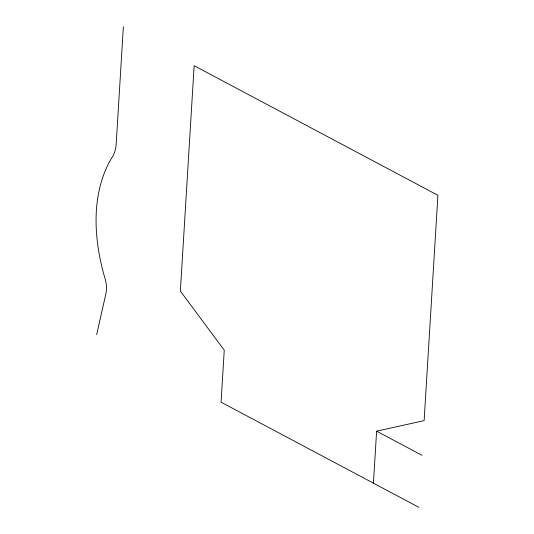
<?xml version="1.0" encoding="UTF-8"?>
<svg xmlns="http://www.w3.org/2000/svg" width="534" height="534" viewBox="0 0 534 534"><rect width="100%" height="100%" fill="white"/><g stroke="black" fill="none" stroke-linecap="round" stroke-linejoin="round"><path stroke-width="0.8" d="M123.361 26.7L116.192 144.013A91.928 46.485 37.9 0 1 112.26 157.089L110.431 160.04A388.972 196.692 37.9 0 0 103.503 273.241L105.158 278.868A65.655 33.201 37.9 0 1 105.959 293.38L96.661 334.651M373.426 483.17L376.61 431.165L424.129 420.632L437.913 195.297L194.149 65.729L180.365 291.063L224.253 350.184L221.076 402.189L418.83 507.3M376.61 431.165L422.007 455.302"/></g></svg>
